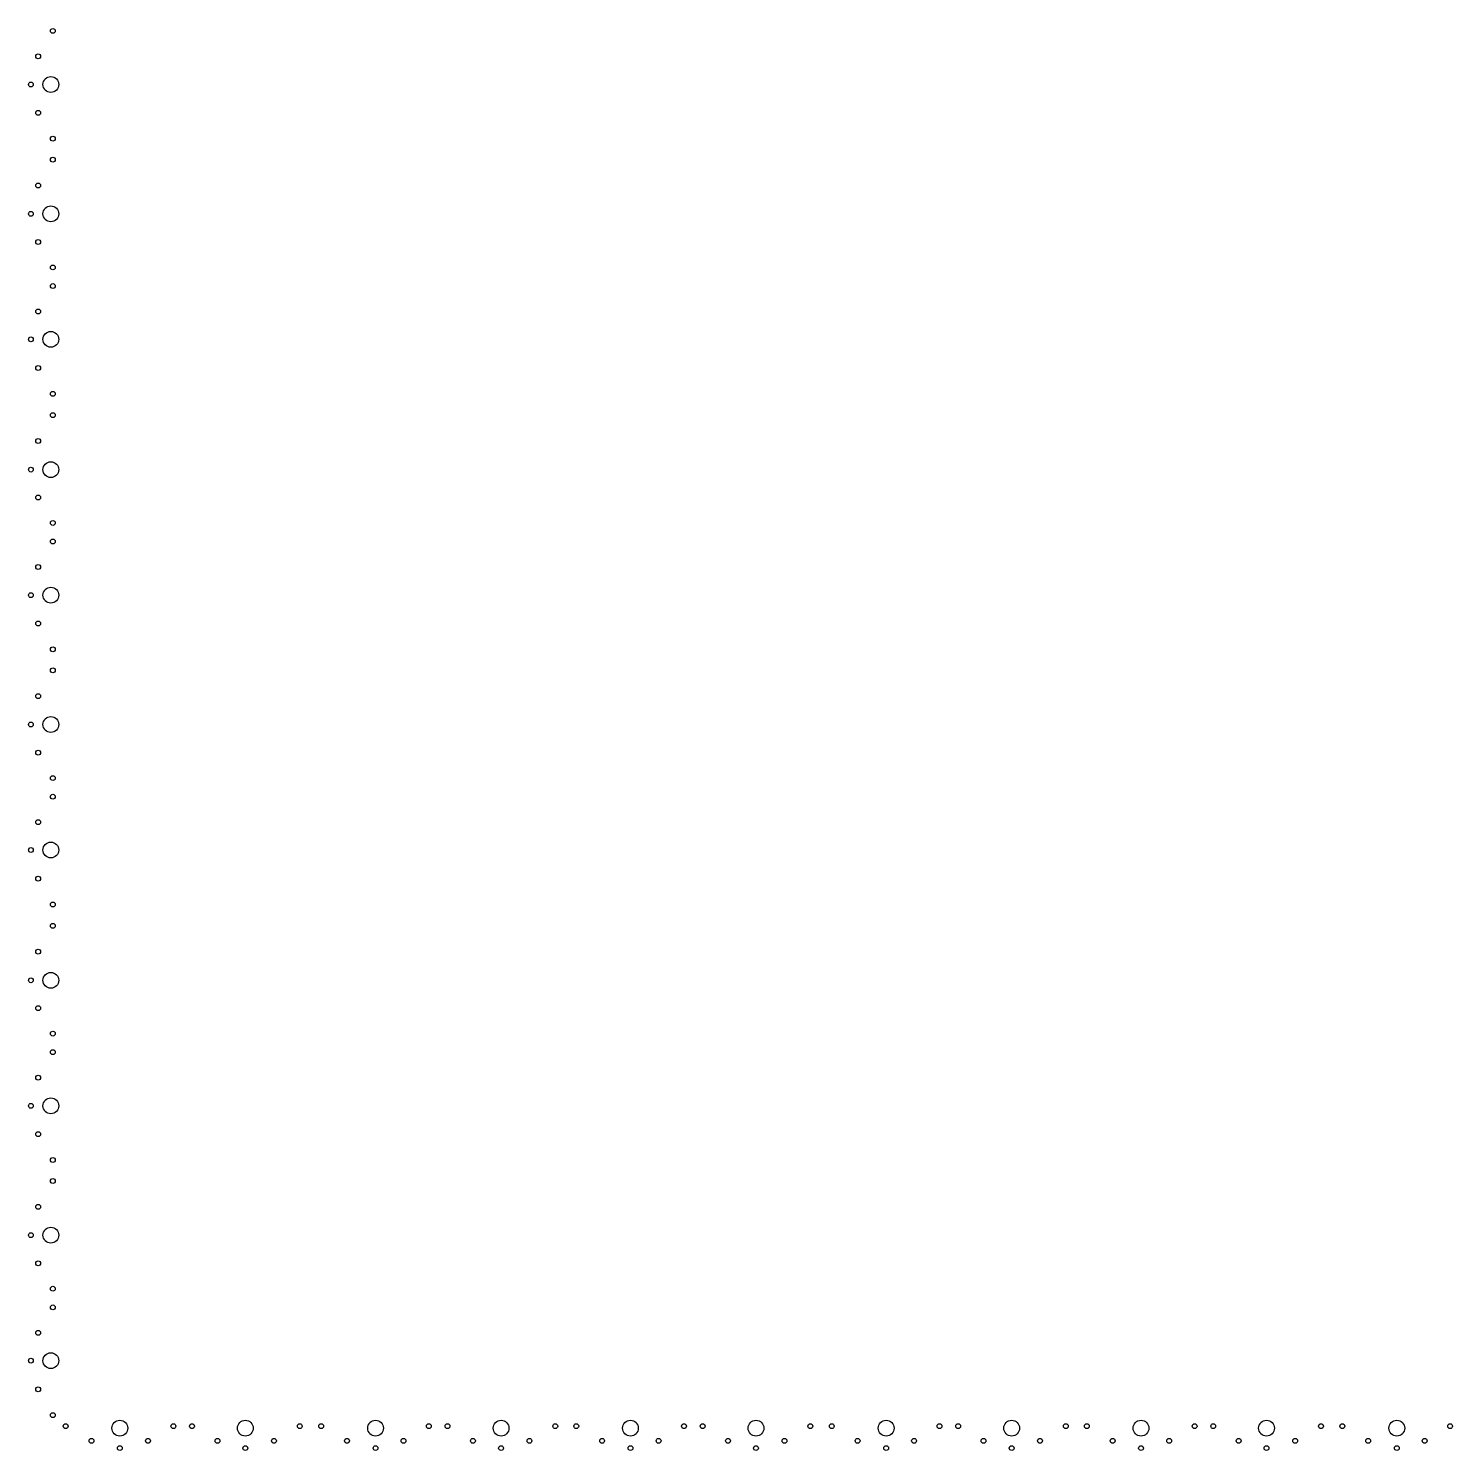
# Model space of a CAD drawing. Header units: centimetres. Extents: x -10.4 to 10.4, y -10.4 to 10.4.
# Drawn here: x -10.37 to -0.04, y -10.37 to -0.06 of the extents above; entities that cross this region are included whole.
import ezdxf

# ---------------------------------------------------------------- set-up
doc = ezdxf.new("R2010")
doc.units = ezdxf.units.CM
doc.header["$MEASUREMENT"] = 0
doc.layers.add('Camada 1', color=7, linetype='Continuous')

msp = doc.modelspace()

# ---------------------------------------------------------------- linework, layer by layer
at = {"layer": 'Camada 1'}
for points in [[(-10.1768, -0.07459), (-10.1768, -0.06491), (-10.18466, -0.05705), (-10.19437, -0.05705), (-10.19437, -0.05705), (-10.20408, -0.05705), (-10.21194, -0.06491), (-10.21194, -0.07459), (-10.21194, -0.07459), (-10.21194, -0.08427), (-10.20408, -0.09216), (-10.19437, -0.09216), (-10.19437, -0.09216), (-10.18466, -0.09216), (-10.1768, -0.0843), (-10.1768, -0.07459)], [(-10.2829, -0.25895), (-10.2829, -0.24927), (-10.29073, -0.24141), (-10.30044, -0.24141), (-10.30044, -0.24141), (-10.31015, -0.24141), (-10.31798, -0.24927), (-10.31798, -0.25895), (-10.31798, -0.25895), (-10.31798, -0.26869), (-10.31015, -0.27652), (-10.30044, -0.27652), (-10.30044, -0.27652), (-10.29073, -0.27652), (-10.2829, -0.26868), (-10.2829, -0.25895)], [(-10.20826, -0.40587), (-10.23988, -0.40587), (-10.26549, -0.43151), (-10.26549, -0.4631), (-10.26549, -0.4631), (-10.26549, -0.49466), (-10.23988, -0.52033), (-10.20826, -0.52033), (-10.20826, -0.52033), (-10.17667, -0.52033), (-10.15103, -0.49467), (-10.15103, -0.4631), (-10.15103, -0.4631), (-10.15103, -0.43151), (-10.17664, -0.40587), (-10.20826, -0.40587)], [(-10.33555, -0.46305), (-10.33555, -0.45339), (-10.34341, -0.44553), (-10.35312, -0.44553), (-10.35312, -0.44553), (-10.36283, -0.44553), (-10.37069, -0.45339), (-10.37069, -0.46305), (-10.37069, -0.46305), (-10.37069, -0.47279), (-10.36283, -0.48064), (-10.35312, -0.48064), (-10.35312, -0.48064), (-10.34341, -0.48064), (-10.33555, -0.47278), (-10.33555, -0.46305)], [(-10.2829, -0.66868), (-10.2829, -0.65897), (-10.29073, -0.65114), (-10.30044, -0.65114), (-10.30044, -0.65114), (-10.31015, -0.65114), (-10.31798, -0.65897), (-10.31798, -0.66868), (-10.31798, -0.66868), (-10.31798, -0.67836), (-10.31015, -0.68622), (-10.30044, -0.68622), (-10.30044, -0.68622), (-10.29073, -0.68622), (-10.2829, -0.67836), (-10.2829, -0.66868)], [(-10.1768, -0.85595), (-10.1768, -0.84627), (-10.18466, -0.83841), (-10.19437, -0.83841), (-10.19437, -0.83841), (-10.20408, -0.83841), (-10.21194, -0.84627), (-10.21194, -0.85595), (-10.21194, -0.85595), (-10.21194, -0.86563), (-10.20408, -0.87352), (-10.19437, -0.87352), (-10.19437, -0.87352), (-10.18466, -0.87352), (-10.1768, -0.86564), (-10.1768, -0.85595)], [(-10.19434, -0.99084), (-10.20405, -0.99084), (-10.21191, -0.9987), (-10.21191, -1.00838), (-10.21191, -1.00838), (-10.21191, -1.01806), (-10.20405, -1.02595), (-10.19434, -1.02595), (-10.19434, -1.02595), (-10.18463, -1.02595), (-10.17677, -1.01807), (-10.17677, -1.00838), (-10.17677, -1.00838), (-10.17677, -0.99869), (-10.18463, -0.99084), (-10.19434, -0.99084)], [(-10.30044, -1.17811), (-10.31015, -1.17811), (-10.31798, -1.18597), (-10.31798, -1.19565), (-10.31798, -1.19565), (-10.31798, -1.20539), (-10.31015, -1.21322), (-10.30044, -1.21322), (-10.30044, -1.21322), (-10.29073, -1.21322), (-10.2829, -1.20539), (-10.2829, -1.19565), (-10.2829, -1.19565), (-10.2829, -1.18597), (-10.29073, -1.17811), (-10.30044, -1.17811)], [(-10.35312, -1.38372), (-10.36283, -1.38372), (-10.37069, -1.39158), (-10.37069, -1.40126), (-10.37069, -1.40126), (-10.37069, -1.41094), (-10.36283, -1.41883), (-10.35312, -1.41883), (-10.35312, -1.41883), (-10.34344, -1.41883), (-10.33555, -1.41095), (-10.33555, -1.40126), (-10.33555, -1.40126), (-10.33555, -1.39157), (-10.34341, -1.38372), (-10.35312, -1.38372)], [(-10.15103, -1.40123), (-10.15103, -1.36964), (-10.17664, -1.34403), (-10.20826, -1.34403), (-10.20826, -1.34403), (-10.23988, -1.34403), (-10.26549, -1.36964), (-10.26549, -1.40123), (-10.26549, -1.40123), (-10.26549, -1.43285), (-10.23988, -1.45849), (-10.20826, -1.45849), (-10.20826, -1.45849), (-10.17664, -1.45849), (-10.15103, -1.43285), (-10.15103, -1.40123)], [(-10.30044, -1.58784), (-10.31015, -1.58784), (-10.31798, -1.59567), (-10.31798, -1.60536), (-10.31798, -1.60536), (-10.31798, -1.61507), (-10.31015, -1.62293), (-10.30044, -1.62293), (-10.30044, -1.62293), (-10.29073, -1.62293), (-10.2829, -1.61507), (-10.2829, -1.60536), (-10.2829, -1.60536), (-10.2829, -1.59568), (-10.29073, -1.58784), (-10.30044, -1.58784)], [(-10.19434, -1.77218), (-10.20405, -1.77218), (-10.21191, -1.78004), (-10.21191, -1.78975), (-10.21191, -1.78975), (-10.21191, -1.79946), (-10.20405, -1.80732), (-10.19434, -1.80732), (-10.19434, -1.80732), (-10.18463, -1.80732), (-10.17677, -1.79946), (-10.17677, -1.78975), (-10.17677, -1.78975), (-10.17677, -1.78004), (-10.18463, -1.77218), (-10.19434, -1.77218)], [(-10.1768, -1.92484), (-10.1768, -1.91513), (-10.18466, -1.90727), (-10.19437, -1.90727), (-10.19437, -1.90727), (-10.20408, -1.90727), (-10.21194, -1.91513), (-10.21194, -1.92484), (-10.21194, -1.92484), (-10.21194, -1.93452), (-10.20408, -1.94238), (-10.19437, -1.94238), (-10.19437, -1.94238), (-10.18466, -1.94238), (-10.1768, -1.93453), (-10.1768, -1.92484)], [(-10.2829, -2.10921), (-10.2829, -2.09953), (-10.29073, -2.09167), (-10.30044, -2.09167), (-10.30044, -2.09167), (-10.31015, -2.09167), (-10.31798, -2.09953), (-10.31798, -2.10921), (-10.31798, -2.10921), (-10.31798, -2.11892), (-10.31015, -2.12675), (-10.30044, -2.12675), (-10.30044, -2.12675), (-10.29073, -2.12675), (-10.2829, -2.11892), (-10.2829, -2.10921)], [(-10.15103, -2.31151), (-10.15103, -2.27989), (-10.17664, -2.25425), (-10.20826, -2.25425), (-10.20826, -2.25425), (-10.23988, -2.25425), (-10.26549, -2.27989), (-10.26549, -2.31151), (-10.26549, -2.31151), (-10.26549, -2.3431), (-10.23988, -2.36874), (-10.20826, -2.36874), (-10.20826, -2.36874), (-10.17664, -2.36873), (-10.15103, -2.34312), (-10.15103, -2.31151)], [(-10.33555, -2.31151), (-10.33555, -2.3018), (-10.34341, -2.29392), (-10.35312, -2.29392), (-10.35312, -2.29392), (-10.36283, -2.29392), (-10.37069, -2.3018), (-10.37069, -2.31151), (-10.37069, -2.31151), (-10.37069, -2.32117), (-10.36283, -2.32903), (-10.35312, -2.32903), (-10.35312, -2.32903), (-10.34341, -2.32902), (-10.33555, -2.32119), (-10.33555, -2.31151)], [(-10.2829, -2.51891), (-10.2829, -2.50917), (-10.29073, -2.50134), (-10.30044, -2.50134), (-10.30044, -2.50134), (-10.31015, -2.50134), (-10.31798, -2.50917), (-10.31798, -2.51891), (-10.31798, -2.51891), (-10.31798, -2.52857), (-10.31015, -2.53643), (-10.30044, -2.53643), (-10.30044, -2.53643), (-10.29073, -2.53643), (-10.2829, -2.52857), (-10.2829, -2.51891)], [(-10.1768, -2.70618), (-10.1768, -2.6965), (-10.18466, -2.68861), (-10.19437, -2.68861), (-10.19437, -2.68861), (-10.20408, -2.68861), (-10.21194, -2.69649), (-10.21194, -2.70618), (-10.21194, -2.70618), (-10.21194, -2.71587), (-10.20408, -2.72372), (-10.19437, -2.72372), (-10.19437, -2.72372), (-10.18466, -2.72372), (-10.1768, -2.71589), (-10.1768, -2.70618)], [(-10.19434, -2.84374), (-10.20405, -2.84374), (-10.21191, -2.8516), (-10.21191, -2.86128), (-10.21191, -2.86128), (-10.21191, -2.87096), (-10.20405, -2.87885), (-10.19434, -2.87885), (-10.19434, -2.87885), (-10.18463, -2.87885), (-10.17677, -2.87097), (-10.17677, -2.86128), (-10.17677, -2.86128), (-10.17677, -2.85159), (-10.18463, -2.84374), (-10.19434, -2.84374)], [(-10.30044, -3.03104), (-10.31015, -3.03104), (-10.31798, -3.0389), (-10.31798, -3.04856), (-10.31798, -3.04856), (-10.31798, -3.0583), (-10.31015, -3.0661), (-10.30044, -3.0661), (-10.30044, -3.0661), (-10.29073, -3.0661), (-10.2829, -3.05829), (-10.2829, -3.04856), (-10.2829, -3.04856), (-10.2829, -3.0389), (-10.29073, -3.03104), (-10.30044, -3.03104)], [(-10.20826, -3.19873), (-10.23988, -3.19873), (-10.26549, -3.22437), (-10.26549, -3.25596), (-10.26549, -3.25596), (-10.26549, -3.28758), (-10.23988, -3.31319), (-10.20826, -3.31319), (-10.20826, -3.31319), (-10.17667, -3.31319), (-10.15103, -3.28758), (-10.15103, -3.25596), (-10.15103, -3.25596), (-10.15103, -3.22434), (-10.17664, -3.19873), (-10.20826, -3.19873)], [(-10.35312, -3.23842), (-10.36283, -3.23842), (-10.37069, -3.2463), (-10.37069, -3.25596), (-10.37069, -3.25596), (-10.37069, -3.26567), (-10.36283, -3.27355), (-10.35312, -3.27355), (-10.35312, -3.27355), (-10.34344, -3.27355), (-10.33555, -3.26567), (-10.33555, -3.25596), (-10.33555, -3.25596), (-10.33555, -3.24628), (-10.34341, -3.23842), (-10.35312, -3.23842)], [(-10.30044, -3.44072), (-10.31015, -3.44072), (-10.31798, -3.44855), (-10.31798, -3.45826), (-10.31798, -3.45826), (-10.31798, -3.46794), (-10.31015, -3.4758), (-10.30044, -3.4758), (-10.30044, -3.4758), (-10.29073, -3.4758), (-10.2829, -3.46794), (-10.2829, -3.45826), (-10.2829, -3.45826), (-10.2829, -3.44855), (-10.29073, -3.44072), (-10.30044, -3.44072)], [(-10.19434, -3.62508), (-10.20405, -3.62508), (-10.21191, -3.63294), (-10.21191, -3.64262), (-10.21191, -3.64262), (-10.21191, -3.6523), (-10.20405, -3.66019), (-10.19434, -3.66019), (-10.19434, -3.66019), (-10.18463, -3.66019), (-10.17677, -3.65231), (-10.17677, -3.64262), (-10.17677, -3.64262), (-10.17677, -3.63293), (-10.18463, -3.62508), (-10.19434, -3.62508)], [(-10.1768, -3.77772), (-10.1768, -3.76801), (-10.18466, -3.76015), (-10.19437, -3.76015), (-10.19437, -3.76015), (-10.20408, -3.76015), (-10.21194, -3.76801), (-10.21194, -3.77772), (-10.21194, -3.77772), (-10.21194, -3.7874), (-10.20408, -3.79529), (-10.19437, -3.79529), (-10.19437, -3.79529), (-10.18466, -3.79529), (-10.1768, -3.78743), (-10.1768, -3.77772)], [(-10.2829, -3.96208), (-10.2829, -3.95237), (-10.29073, -3.94454), (-10.30044, -3.94454), (-10.30044, -3.94454), (-10.31015, -3.94454), (-10.31798, -3.95237), (-10.31798, -3.96208), (-10.31798, -3.96208), (-10.31798, -3.97179), (-10.31015, -3.97962), (-10.30044, -3.97962), (-10.30044, -3.97962), (-10.29073, -3.97962), (-10.2829, -3.97179), (-10.2829, -3.96208)], [(-10.20826, -4.10898), (-10.23988, -4.10898), (-10.26549, -4.13462), (-10.26549, -4.16624), (-10.26549, -4.16624), (-10.26549, -4.1978), (-10.23988, -4.22344), (-10.20826, -4.22344), (-10.20826, -4.22344), (-10.17667, -4.22344), (-10.15103, -4.1978), (-10.15103, -4.16624), (-10.15103, -4.16624), (-10.15103, -4.13462), (-10.17664, -4.10898), (-10.20826, -4.10898)], [(-10.33555, -4.16621), (-10.33555, -4.1565), (-10.34341, -4.14864), (-10.35312, -4.14864), (-10.35312, -4.14864), (-10.36283, -4.14864), (-10.37069, -4.1565), (-10.37069, -4.16621), (-10.37069, -4.16621), (-10.37069, -4.17589), (-10.36283, -4.18375), (-10.35312, -4.18375), (-10.35312, -4.18375), (-10.34341, -4.18375), (-10.33555, -4.17589), (-10.33555, -4.16621)], [(-10.2829, -4.37182), (-10.2829, -4.36208), (-10.29073, -4.35425), (-10.30044, -4.35425), (-10.30044, -4.35425), (-10.31015, -4.35425), (-10.31798, -4.36208), (-10.31798, -4.37182), (-10.31798, -4.37182), (-10.31798, -4.38148), (-10.31015, -4.38934), (-10.30044, -4.38934), (-10.30044, -4.38934), (-10.29073, -4.38933), (-10.2829, -4.38147), (-10.2829, -4.37182)], [(-10.1768, -4.55909), (-10.1768, -4.54938), (-10.18466, -4.54152), (-10.19437, -4.54152), (-10.19437, -4.54152), (-10.20408, -4.54152), (-10.21194, -4.54938), (-10.21194, -4.55909), (-10.21194, -4.55909), (-10.21194, -4.56877), (-10.20408, -4.57663), (-10.19437, -4.57663), (-10.19437, -4.57663), (-10.18466, -4.57663), (-10.1768, -4.56877), (-10.1768, -4.55909)], [(-10.19434, -4.69395), (-10.20405, -4.69395), (-10.21191, -4.70181), (-10.21191, -4.71152), (-10.21191, -4.71152), (-10.21191, -4.7212), (-10.20405, -4.72906), (-10.19434, -4.72906), (-10.19434, -4.72906), (-10.18463, -4.72906), (-10.17677, -4.7212), (-10.17677, -4.71152), (-10.17677, -4.71152), (-10.1768, -4.7018), (-10.18463, -4.69395), (-10.19434, -4.69395)], [(-10.30044, -4.88124), (-10.31015, -4.88124), (-10.31798, -4.8891), (-10.31798, -4.89876), (-10.31798, -4.89876), (-10.31798, -4.9085), (-10.31015, -4.91635), (-10.30044, -4.91635), (-10.30044, -4.91635), (-10.29073, -4.91635), (-10.2829, -4.90849), (-10.2829, -4.89876), (-10.2829, -4.89876), (-10.2829, -4.8891), (-10.29073, -4.88124), (-10.30044, -4.88124)], [(-10.15103, -5.10439), (-10.15103, -5.07277), (-10.17664, -5.04716), (-10.20826, -5.04716), (-10.20826, -5.04716), (-10.23988, -5.04716), (-10.26549, -5.07277), (-10.26549, -5.10439), (-10.26549, -5.10439), (-10.26549, -5.13595), (-10.23988, -5.16159), (-10.20826, -5.16159), (-10.20826, -5.16159), (-10.17664, -5.1616), (-10.15103, -5.13596), (-10.15103, -5.10439)], [(-10.35312, -5.08683), (-10.36283, -5.08683), (-10.37069, -5.09469), (-10.37069, -5.1044), (-10.37069, -5.1044), (-10.37069, -5.11408), (-10.36283, -5.12194), (-10.35312, -5.12194), (-10.35312, -5.12194), (-10.34344, -5.12194), (-10.33555, -5.11408), (-10.33555, -5.1044), (-10.33555, -5.1044), (-10.33555, -5.09468), (-10.34341, -5.08683), (-10.35312, -5.08683)], [(-10.30044, -5.29095), (-10.31015, -5.29095), (-10.31798, -5.29878), (-10.31798, -5.30852), (-10.31798, -5.30852), (-10.31798, -5.31818), (-10.31015, -5.32604), (-10.30044, -5.32604), (-10.30044, -5.32604), (-10.29073, -5.32604), (-10.2829, -5.31818), (-10.2829, -5.30852), (-10.2829, -5.30852), (-10.2829, -5.29878), (-10.29073, -5.29095), (-10.30044, -5.29095)], [(-10.19434, -5.47534), (-10.20405, -5.47534), (-10.21191, -5.4832), (-10.21191, -5.49286), (-10.21191, -5.49286), (-10.21191, -5.50257), (-10.20405, -5.51043), (-10.19434, -5.51043), (-10.19434, -5.51043), (-10.18463, -5.51043), (-10.17677, -5.50257), (-10.17677, -5.49286), (-10.17677, -5.49286), (-10.1768, -5.48317), (-10.18463, -5.47534), (-10.19434, -5.47534)], [(-10.1768, -5.62795), (-10.1768, -5.61827), (-10.18466, -5.61041), (-10.19437, -5.61041), (-10.19437, -5.61041), (-10.20408, -5.61041), (-10.21194, -5.61827), (-10.21194, -5.62795), (-10.21194, -5.62795), (-10.21194, -5.63766), (-10.20408, -5.64554), (-10.19437, -5.64554), (-10.19437, -5.64554), (-10.18466, -5.64554), (-10.1768, -5.63766), (-10.1768, -5.62795)], [(-10.2829, -5.81231), (-10.2829, -5.80263), (-10.29073, -5.79477), (-10.30044, -5.79477), (-10.30044, -5.79477), (-10.31015, -5.79477), (-10.31798, -5.80263), (-10.31798, -5.81231), (-10.31798, -5.81231), (-10.31798, -5.82202), (-10.31015, -5.82988), (-10.30044, -5.82988), (-10.30044, -5.82988), (-10.29073, -5.82988), (-10.2829, -5.82202), (-10.2829, -5.81231)], [(-10.15103, -6.01464), (-10.15103, -5.98302), (-10.17664, -5.95741), (-10.20826, -5.95741), (-10.20826, -5.95741), (-10.23988, -5.95741), (-10.26549, -5.98302), (-10.26549, -6.01464), (-10.26549, -6.01464), (-10.26549, -6.04623), (-10.23988, -6.07184), (-10.20826, -6.07184), (-10.20826, -6.07184), (-10.17664, -6.07184), (-10.15103, -6.04626), (-10.15103, -6.01464)], [(-10.33555, -6.01461), (-10.33555, -6.0049), (-10.34341, -5.99704), (-10.35312, -5.99704), (-10.35312, -5.99704), (-10.36283, -5.99704), (-10.37069, -6.0049), (-10.37069, -6.01461), (-10.37069, -6.01461), (-10.37069, -6.02432), (-10.36283, -6.03218), (-10.35312, -6.03218), (-10.35312, -6.03218), (-10.34341, -6.03218), (-10.33555, -6.02435), (-10.33555, -6.01461)], [(-10.2829, -6.22205), (-10.2829, -6.21231), (-10.29073, -6.20446), (-10.30044, -6.20446), (-10.30044, -6.20446), (-10.31015, -6.20446), (-10.31798, -6.21232), (-10.31798, -6.22205), (-10.31798, -6.22205), (-10.31798, -6.23171), (-10.31015, -6.23957), (-10.30044, -6.23957), (-10.30044, -6.23957), (-10.29073, -6.23956), (-10.2829, -6.2317), (-10.2829, -6.22205)], [(-10.1768, -6.40929), (-10.1768, -6.39961), (-10.18466, -6.39175), (-10.19437, -6.39175), (-10.19437, -6.39175), (-10.20408, -6.39175), (-10.21194, -6.39961), (-10.21194, -6.40929), (-10.21194, -6.40929), (-10.21194, -6.419), (-10.20408, -6.42686), (-10.19437, -6.42686), (-10.19437, -6.42686), (-10.18466, -6.42686), (-10.1768, -6.41903), (-10.1768, -6.40929)], [(-10.19434, -6.54685), (-10.20405, -6.54685), (-10.21191, -6.55473), (-10.21191, -6.56442), (-10.21191, -6.56442), (-10.21191, -6.57411), (-10.20405, -6.58199), (-10.19434, -6.58199), (-10.19434, -6.58199), (-10.18463, -6.58199), (-10.17677, -6.57411), (-10.17677, -6.56442), (-10.17677, -6.56442), (-10.17677, -6.55473), (-10.18463, -6.54685), (-10.19434, -6.54685)], [(-10.30044, -6.73415), (-10.31015, -6.73415), (-10.31798, -6.74201), (-10.31798, -6.75172), (-10.31798, -6.75172), (-10.31798, -6.7614), (-10.31015, -6.76924), (-10.30044, -6.76924), (-10.30044, -6.76924), (-10.29073, -6.76924), (-10.2829, -6.76141), (-10.2829, -6.75172), (-10.2829, -6.75172), (-10.2829, -6.74201), (-10.29073, -6.73415), (-10.30044, -6.73415)], [(-10.20826, -6.90187), (-10.23988, -6.90187), (-10.26549, -6.92751), (-10.26549, -6.9591), (-10.26549, -6.9591), (-10.26549, -6.99069), (-10.23988, -7.01633), (-10.20826, -7.01633), (-10.20826, -7.01633), (-10.17667, -7.01633), (-10.15103, -6.99069), (-10.15103, -6.9591), (-10.15103, -6.9591), (-10.15103, -6.92751), (-10.17664, -6.90187), (-10.20826, -6.90187)], [(-10.35312, -6.94156), (-10.36283, -6.94156), (-10.37069, -6.94944), (-10.37069, -6.9591), (-10.37069, -6.9591), (-10.37069, -6.96878), (-10.36283, -6.97667), (-10.35312, -6.97667), (-10.35312, -6.97667), (-10.34344, -6.97667), (-10.33555, -6.96879), (-10.33555, -6.9591), (-10.33555, -6.9591), (-10.33555, -6.94941), (-10.34341, -6.94156), (-10.35312, -6.94156)], [(-10.30044, -7.14383), (-10.31015, -7.14383), (-10.31798, -7.15166), (-10.31798, -7.1614), (-10.31798, -7.1614), (-10.31798, -7.17108), (-10.31015, -7.17894), (-10.30044, -7.17894), (-10.30044, -7.17894), (-10.29073, -7.17894), (-10.2829, -7.17108), (-10.2829, -7.1614), (-10.2829, -7.1614), (-10.2829, -7.15166), (-10.29073, -7.14383), (-10.30044, -7.14383)], [(-10.19434, -7.32819), (-10.20405, -7.32819), (-10.21191, -7.33607), (-10.21191, -7.34573), (-10.21191, -7.34573), (-10.21191, -7.35541), (-10.20405, -7.3633), (-10.19434, -7.3633), (-10.19434, -7.3633), (-10.18463, -7.3633), (-10.17677, -7.35542), (-10.17677, -7.34573), (-10.17677, -7.34573), (-10.1768, -7.33608), (-10.18463, -7.32819), (-10.19434, -7.32819)], [(-10.1768, -7.48083), (-10.1768, -7.47117), (-10.18466, -7.46331), (-10.19437, -7.46331), (-10.19437, -7.46331), (-10.20408, -7.46331), (-10.21194, -7.47117), (-10.21194, -7.48083), (-10.21194, -7.48083), (-10.21194, -7.49054), (-10.20408, -7.49842), (-10.19437, -7.49842), (-10.19437, -7.49842), (-10.18466, -7.49842), (-10.1768, -7.49057), (-10.1768, -7.48083)], [(-10.2829, -7.66522), (-10.2829, -7.65551), (-10.29073, -7.64765), (-10.30044, -7.64765), (-10.30044, -7.64765), (-10.31015, -7.64765), (-10.31798, -7.65551), (-10.31798, -7.66522), (-10.31798, -7.66522), (-10.31798, -7.6749), (-10.31015, -7.68276), (-10.30044, -7.68276), (-10.30044, -7.68276), (-10.29073, -7.68276), (-10.2829, -7.6749), (-10.2829, -7.66522)], [(-10.20826, -7.81211), (-10.23988, -7.81211), (-10.26549, -7.83775), (-10.26549, -7.86934), (-10.26549, -7.86934), (-10.26549, -7.9009), (-10.23988, -7.92654), (-10.20826, -7.92654), (-10.20826, -7.92654), (-10.17667, -7.92654), (-10.15103, -7.9009), (-10.15103, -7.86934), (-10.15103, -7.86934), (-10.15103, -7.83775), (-10.17664, -7.81211), (-10.20826, -7.81211)], [(-10.33555, -7.86932), (-10.33555, -7.85964), (-10.34341, -7.85178), (-10.35312, -7.85178), (-10.35312, -7.85178), (-10.36283, -7.85178), (-10.37069, -7.85964), (-10.37069, -7.86932), (-10.37069, -7.86932), (-10.37069, -7.87903), (-10.36283, -7.88689), (-10.35312, -7.88689), (-10.35312, -7.88689), (-10.34341, -7.88688), (-10.33555, -7.87903), (-10.33555, -7.86932)], [(-10.2829, -8.0749), (-10.2829, -8.06522), (-10.29073, -8.05736), (-10.30044, -8.05736), (-10.30044, -8.05736), (-10.31015, -8.05736), (-10.31798, -8.06522), (-10.31798, -8.0749), (-10.31798, -8.0749), (-10.31798, -8.08461), (-10.31015, -8.09247), (-10.30044, -8.09247), (-10.30044, -8.09247), (-10.29073, -8.09249), (-10.2829, -8.08463), (-10.2829, -8.0749)], [(-10.1768, -8.26222), (-10.1768, -8.25251), (-10.18466, -8.24465), (-10.19437, -8.24465), (-10.19437, -8.24465), (-10.20408, -8.24465), (-10.21194, -8.25251), (-10.21194, -8.26222), (-10.21194, -8.26222), (-10.21194, -8.27188), (-10.20408, -8.27974), (-10.19437, -8.27974), (-10.19437, -8.27974), (-10.18466, -8.27974), (-10.1768, -8.27188), (-10.1768, -8.26222)], [(-10.19434, -8.39705), (-10.20405, -8.39705), (-10.21191, -8.40493), (-10.21191, -8.41464), (-10.21191, -8.41464), (-10.21191, -8.42432), (-10.20405, -8.43218), (-10.19434, -8.43218), (-10.19434, -8.43218), (-10.18463, -8.43218), (-10.17677, -8.42432), (-10.17677, -8.41464), (-10.17677, -8.41464), (-10.1768, -8.40494), (-10.18463, -8.39705), (-10.19434, -8.39705)], [(-10.30044, -8.58435), (-10.31015, -8.58435), (-10.31798, -8.59221), (-10.31798, -8.60194), (-10.31798, -8.60194), (-10.31798, -8.6116), (-10.31015, -8.61946), (-10.30044, -8.61946), (-10.30044, -8.61946), (-10.29073, -8.61946), (-10.2829, -8.6116), (-10.2829, -8.60194), (-10.2829, -8.60194), (-10.2829, -8.59221), (-10.29073, -8.58435), (-10.30044, -8.58435)], [(-10.15103, -8.80753), (-10.15103, -8.77591), (-10.17664, -8.75027), (-10.20826, -8.75027), (-10.20826, -8.75027), (-10.23988, -8.75027), (-10.26549, -8.77591), (-10.26549, -8.80753), (-10.26549, -8.80753), (-10.26549, -8.83909), (-10.23988, -8.86473), (-10.20826, -8.86473), (-10.20826, -8.86473), (-10.17664, -8.86473), (-10.15103, -8.83909), (-10.15103, -8.80753)], [(-10.35312, -8.78993), (-10.36283, -8.78993), (-10.37069, -8.79781), (-10.37069, -8.80752), (-10.37069, -8.80752), (-10.37069, -8.81718), (-10.36283, -8.82504), (-10.35312, -8.82504), (-10.35312, -8.82504), (-10.34344, -8.82504), (-10.33555, -8.81718), (-10.33555, -8.80752), (-10.33555, -8.80752), (-10.33555, -8.79782), (-10.34341, -8.78993), (-10.35312, -8.78993)], [(-10.30044, -8.99406), (-10.31015, -8.99406), (-10.31798, -9.00192), (-10.31798, -9.01165), (-10.31798, -9.01165), (-10.31798, -9.02133), (-10.31015, -9.02919), (-10.30044, -9.02919), (-10.30044, -9.02919), (-10.29073, -9.02919), (-10.2829, -9.02133), (-10.2829, -9.01165), (-10.2829, -9.01165), (-10.2829, -9.00192), (-10.29073, -8.99406), (-10.30044, -8.99406)], [(-10.19434, -9.17842), (-10.20405, -9.17842), (-10.21191, -9.1863), (-10.21191, -9.19596), (-10.21191, -9.19596), (-10.21191, -9.20564), (-10.20405, -9.21353), (-10.19434, -9.21353), (-10.19434, -9.21353), (-10.18463, -9.21353), (-10.17677, -9.20565), (-10.17677, -9.19596), (-10.17677, -9.19596), (-10.1768, -9.18631), (-10.18463, -9.17842), (-10.19434, -9.17842)], [(-10.1768, -9.33109), (-10.1768, -9.32143), (-10.18466, -9.31357), (-10.19437, -9.31357), (-10.19437, -9.31357), (-10.20408, -9.31357), (-10.21194, -9.32143), (-10.21194, -9.33109), (-10.21194, -9.33109), (-10.21194, -9.3408), (-10.20408, -9.34868), (-10.19437, -9.34868), (-10.19437, -9.34868), (-10.18466, -9.34868), (-10.1768, -9.3408), (-10.1768, -9.33109)], [(-10.2829, -9.51545), (-10.2829, -9.50577), (-10.29073, -9.49791), (-10.30044, -9.49791), (-10.30044, -9.49791), (-10.31015, -9.49791), (-10.31798, -9.50577), (-10.31798, -9.51545), (-10.31798, -9.51545), (-10.31798, -9.52516), (-10.31015, -9.53302), (-10.30044, -9.53302), (-10.30044, -9.53302), (-10.29073, -9.53302), (-10.2829, -9.52516), (-10.2829, -9.51545)], [(-10.33555, -9.71772), (-10.33555, -9.70806), (-10.34341, -9.7002), (-10.35312, -9.7002), (-10.35312, -9.7002), (-10.36283, -9.7002), (-10.37069, -9.70806), (-10.37069, -9.71772), (-10.37069, -9.71772), (-10.37069, -9.72743), (-10.36283, -9.73531), (-10.35312, -9.73531), (-10.35312, -9.73531), (-10.34341, -9.73532), (-10.33555, -9.72743), (-10.33555, -9.71772)], [(-10.15103, -9.71775), (-10.15103, -9.68616), (-10.17664, -9.66055), (-10.20826, -9.66055), (-10.20826, -9.66055), (-10.23988, -9.66055), (-10.26549, -9.68616), (-10.26549, -9.71775), (-10.26549, -9.71775), (-10.26549, -9.74934), (-10.23988, -9.77498), (-10.20826, -9.77498), (-10.20826, -9.77498), (-10.17664, -9.77498), (-10.15103, -9.74937), (-10.15103, -9.71775)], [(-10.2829, -9.92516), (-10.2829, -9.91548), (-10.29073, -9.90759), (-10.30044, -9.90759), (-10.30044, -9.90759), (-10.31015, -9.90759), (-10.31798, -9.91547), (-10.31798, -9.92516), (-10.31798, -9.92516), (-10.31798, -9.93487), (-10.31015, -9.94273), (-10.30044, -9.94273), (-10.30044, -9.94273), (-10.29073, -9.94272), (-10.2829, -9.93487), (-10.2829, -9.92516)], [(-10.1768, -10.11243), (-10.1768, -10.10275), (-10.18466, -10.09489), (-10.19437, -10.09489), (-10.19437, -10.09489), (-10.20408, -10.09489), (-10.21194, -10.10275), (-10.21194, -10.11243), (-10.21194, -10.11243), (-10.21194, -10.12211), (-10.20408, -10.13), (-10.19437, -10.13), (-10.19437, -10.13), (-10.18466, -10.13), (-10.1768, -10.12211), (-10.1768, -10.11243)], [(-10.11854, -10.19278), (-10.11854, -10.20246), (-10.11068, -10.21032), (-10.101, -10.21032), (-10.101, -10.21032), (-10.09129, -10.21032), (-10.08343, -10.20246), (-10.08343, -10.19278), (-10.08343, -10.19278), (-10.08343, -10.18307), (-10.09129, -10.17521), (-10.101, -10.17521), (-10.101, -10.17521), (-10.11071, -10.17521), (-10.11854, -10.18307), (-10.11854, -10.19278)], [(-9.70814, -10.14944), (-9.73973, -10.14944), (-9.76537, -10.17508), (-9.76537, -10.2067), (-9.76537, -10.2067), (-9.76537, -10.23829), (-9.73973, -10.26393), (-9.70814, -10.26393), (-9.70814, -10.26393), (-9.67652, -10.26393), (-9.65091, -10.23829), (-9.65091, -10.2067), (-9.65091, -10.2067), (-9.65094, -10.17505), (-9.67653, -10.14944), (-9.70814, -10.14944)], [(-9.33723, -10.19278), (-9.33723, -10.20246), (-9.32937, -10.21032), (-9.31966, -10.21032), (-9.31966, -10.21032), (-9.30998, -10.21032), (-9.30212, -10.20246), (-9.30212, -10.19278), (-9.30212, -10.19278), (-9.30212, -10.18307), (-9.30998, -10.17521), (-9.31966, -10.17521), (-9.31966, -10.17521), (-9.32937, -10.17521), (-9.33723, -10.18307), (-9.33723, -10.19278)], [(-9.18456, -10.17521), (-9.19427, -10.17521), (-9.20213, -10.18307), (-9.20213, -10.19278), (-9.20213, -10.19278), (-9.20213, -10.20246), (-9.19427, -10.21032), (-9.18456, -10.21032), (-9.18456, -10.21032), (-9.17485, -10.21032), (-9.16699, -10.20246), (-9.16699, -10.19278), (-9.16699, -10.19278), (-9.16699, -10.18307), (-9.17485, -10.17521), (-9.18456, -10.17521)], [(-8.79787, -10.14944), (-8.82951, -10.14944), (-8.8551, -10.17508), (-8.8551, -10.2067), (-8.8551, -10.2067), (-8.8551, -10.23829), (-8.82951, -10.26393), (-8.79787, -10.26393), (-8.79787, -10.26393), (-8.76628, -10.26393), (-8.74064, -10.23829), (-8.74064, -10.2067), (-8.74064, -10.2067), (-8.74067, -10.17505), (-8.76628, -10.14944), (-8.79787, -10.14944)], [(-8.40322, -10.17521), (-8.4129, -10.17521), (-8.42079, -10.18307), (-8.42079, -10.19278), (-8.42079, -10.19278), (-8.42079, -10.20246), (-8.41291, -10.21032), (-8.40322, -10.21032), (-8.40322, -10.21032), (-8.39353, -10.21032), (-8.38565, -10.20246), (-8.38565, -10.19278), (-8.38565, -10.19278), (-8.38565, -10.18307), (-8.39354, -10.17521), (-8.40322, -10.17521)], [(-8.26569, -10.19278), (-8.26569, -10.20246), (-8.25783, -10.21032), (-8.24812, -10.21032), (-8.24812, -10.21032), (-8.23841, -10.21032), (-8.23055, -10.20246), (-8.23055, -10.19278), (-8.23055, -10.19278), (-8.23055, -10.18307), (-8.23841, -10.17521), (-8.24812, -10.17521), (-8.24812, -10.17521), (-8.25783, -10.17521), (-8.26569, -10.18307), (-8.26569, -10.19278)], [(-7.91067, -10.2067), (-7.91067, -10.23829), (-7.88503, -10.26393), (-7.85341, -10.26393), (-7.85341, -10.26393), (-7.82182, -10.26393), (-7.79618, -10.23829), (-7.79618, -10.2067), (-7.79618, -10.2067), (-7.79618, -10.17508), (-7.82182, -10.14944), (-7.85341, -10.14944), (-7.85341, -10.14944), (-7.88503, -10.14944), (-7.91067, -10.17505), (-7.91067, -10.2067)], [(-7.48435, -10.19278), (-7.48435, -10.20246), (-7.47647, -10.21032), (-7.46676, -10.21032), (-7.46676, -10.21032), (-7.4571, -10.21032), (-7.44922, -10.20246), (-7.44922, -10.19278), (-7.44922, -10.19278), (-7.44922, -10.18307), (-7.4571, -10.17521), (-7.46676, -10.17521), (-7.46676, -10.17521), (-7.47646, -10.17521), (-7.48435, -10.18307), (-7.48435, -10.19278)], [(-7.33166, -10.17521), (-7.34137, -10.17521), (-7.34925, -10.18307), (-7.34925, -10.19278), (-7.34925, -10.19278), (-7.34925, -10.20246), (-7.34137, -10.21032), (-7.33166, -10.21032), (-7.33166, -10.21032), (-7.32198, -10.21032), (-7.31409, -10.20246), (-7.31409, -10.19278), (-7.31409, -10.19278), (-7.31409, -10.18307), (-7.32197, -10.17521), (-7.33166, -10.17521)], [(-7.00043, -10.2067), (-7.00043, -10.23829), (-6.97477, -10.26393), (-6.94317, -10.26393), (-6.94317, -10.26393), (-6.91155, -10.26393), (-6.88594, -10.23829), (-6.88594, -10.2067), (-6.88594, -10.2067), (-6.88594, -10.17508), (-6.91155, -10.14944), (-6.94317, -10.14944), (-6.94317, -10.14944), (-6.97479, -10.14944), (-7.00043, -10.17505), (-7.00043, -10.2067)], [(-6.55032, -10.17521), (-6.56, -10.17521), (-6.56789, -10.18307), (-6.56789, -10.19278), (-6.56789, -10.19278), (-6.56789, -10.20246), (-6.56001, -10.21032), (-6.55032, -10.21032), (-6.55032, -10.21032), (-6.54064, -10.21032), (-6.53278, -10.20246), (-6.53278, -10.19278), (-6.53278, -10.19278), (-6.53277, -10.18307), (-6.54063, -10.17521), (-6.55032, -10.17521)], [(-6.41546, -10.19278), (-6.41546, -10.20246), (-6.40758, -10.21032), (-6.39787, -10.21032), (-6.39787, -10.21032), (-6.38819, -10.21032), (-6.3803, -10.20246), (-6.3803, -10.19278), (-6.3803, -10.19278), (-6.3803, -10.18307), (-6.38818, -10.17521), (-6.39787, -10.17521), (-6.39787, -10.17521), (-6.40757, -10.17521), (-6.41546, -10.18307), (-6.41546, -10.19278)], [(-6.00504, -10.14944), (-6.03663, -10.14944), (-6.06227, -10.17508), (-6.06227, -10.2067), (-6.06227, -10.2067), (-6.06227, -10.23829), (-6.03663, -10.26393), (-6.00504, -10.26393), (-6.00504, -10.26393), (-5.97342, -10.26393), (-5.94781, -10.23829), (-5.94781, -10.2067), (-5.94781, -10.2067), (-5.94781, -10.17505), (-5.97342, -10.14944), (-6.00504, -10.14944)], [(-5.63409, -10.19278), (-5.63409, -10.20246), (-5.62621, -10.21032), (-5.61652, -10.21032), (-5.61652, -10.21032), (-5.60683, -10.21032), (-5.59895, -10.20246), (-5.59895, -10.19278), (-5.59895, -10.19278), (-5.59895, -10.18307), (-5.60683, -10.17521), (-5.61652, -10.17521), (-5.61652, -10.17521), (-5.62621, -10.17521), (-5.63409, -10.18307), (-5.63409, -10.19278)], [(-5.48143, -10.17521), (-5.49111, -10.17521), (-5.499, -10.18307), (-5.499, -10.19278), (-5.499, -10.19278), (-5.499, -10.20246), (-5.49112, -10.21032), (-5.48143, -10.21032), (-5.48143, -10.21032), (-5.47172, -10.21032), (-5.46384, -10.20246), (-5.46384, -10.19278), (-5.46384, -10.19278), (-5.46386, -10.18307), (-5.47172, -10.17521), (-5.48143, -10.17521)], [(-5.09476, -10.14944), (-5.12638, -10.14944), (-5.15199, -10.17508), (-5.15199, -10.2067), (-5.15199, -10.2067), (-5.15199, -10.23829), (-5.12638, -10.26393), (-5.09476, -10.26393), (-5.09476, -10.26393), (-5.06317, -10.26393), (-5.03753, -10.23829), (-5.03753, -10.2067), (-5.03753, -10.2067), (-5.03753, -10.17505), (-5.06317, -10.14944), (-5.09476, -10.14944)], [(-4.70006, -10.17521), (-4.70977, -10.17521), (-4.71763, -10.18307), (-4.71763, -10.19278), (-4.71763, -10.19278), (-4.71763, -10.20246), (-4.70977, -10.21032), (-4.70006, -10.21032), (-4.70006, -10.21032), (-4.69038, -10.21032), (-4.68252, -10.20246), (-4.68252, -10.19278), (-4.68252, -10.19278), (-4.68254, -10.18307), (-4.6904, -10.17521), (-4.70006, -10.17521)], [(-4.56255, -10.19278), (-4.56255, -10.20246), (-4.55467, -10.21032), (-4.54498, -10.21032), (-4.54498, -10.21032), (-4.5353, -10.21032), (-4.52741, -10.20246), (-4.52741, -10.19278), (-4.52741, -10.19278), (-4.52741, -10.18307), (-4.53529, -10.17521), (-4.54498, -10.17521), (-4.54498, -10.17521), (-4.55467, -10.17521), (-4.56255, -10.18307), (-4.56255, -10.19278)], [(-4.20754, -10.2067), (-4.20754, -10.23829), (-4.18193, -10.26393), (-4.15031, -10.26393), (-4.15031, -10.26393), (-4.11869, -10.26393), (-4.09308, -10.23829), (-4.09308, -10.2067), (-4.09308, -10.2067), (-4.09308, -10.17508), (-4.11869, -10.14944), (-4.15031, -10.14944), (-4.15031, -10.14944), (-4.1819, -10.14944), (-4.20754, -10.17505), (-4.20754, -10.2067)], [(-3.78121, -10.19278), (-3.78121, -10.20246), (-3.77333, -10.21032), (-3.76364, -10.21032), (-3.76364, -10.21032), (-3.75393, -10.21032), (-3.74605, -10.20246), (-3.74605, -10.19278), (-3.74605, -10.19278), (-3.74605, -10.18307), (-3.75393, -10.17521), (-3.76364, -10.17521), (-3.76364, -10.17521), (-3.77333, -10.17521), (-3.78121, -10.18307), (-3.78121, -10.19278)], [(-3.62855, -10.17521), (-3.63823, -10.17521), (-3.64609, -10.18307), (-3.64609, -10.19278), (-3.64609, -10.19278), (-3.64609, -10.20246), (-3.63823, -10.21032), (-3.62855, -10.21032), (-3.62855, -10.21032), (-3.61884, -10.21032), (-3.61098, -10.20246), (-3.61098, -10.19278), (-3.61098, -10.19278), (-3.61098, -10.18307), (-3.61884, -10.17521), (-3.62855, -10.17521)], [(-3.29726, -10.2067), (-3.29726, -10.23829), (-3.27167, -10.26393), (-3.24003, -10.26393), (-3.24003, -10.26393), (-3.20844, -10.26393), (-3.1828, -10.23829), (-3.1828, -10.2067), (-3.1828, -10.2067), (-3.1828, -10.17508), (-3.20844, -10.14944), (-3.24003, -10.14944), (-3.24003, -10.14944), (-3.27168, -10.14944), (-3.29726, -10.17505), (-3.29726, -10.2067)], [(-2.84718, -10.17521), (-2.85689, -10.17521), (-2.86475, -10.18307), (-2.86475, -10.19278), (-2.86475, -10.19278), (-2.86475, -10.20246), (-2.85689, -10.21032), (-2.84718, -10.21032), (-2.84718, -10.21032), (-2.83747, -10.21032), (-2.82961, -10.20246), (-2.82961, -10.19278), (-2.82961, -10.19278), (-2.82964, -10.18307), (-2.83747, -10.17521), (-2.84718, -10.17521)], [(-2.7123, -10.19278), (-2.7123, -10.20246), (-2.70442, -10.21032), (-2.69476, -10.21032), (-2.69476, -10.21032), (-2.68505, -10.21032), (-2.67717, -10.20246), (-2.67717, -10.19278), (-2.67717, -10.19278), (-2.67717, -10.18307), (-2.68505, -10.17521), (-2.69476, -10.17521), (-2.69476, -10.17521), (-2.70441, -10.17521), (-2.7123, -10.18307), (-2.7123, -10.19278)], [(-2.30187, -10.14944), (-2.33349, -10.14944), (-2.3591, -10.17508), (-2.3591, -10.2067), (-2.3591, -10.2067), (-2.3591, -10.23829), (-2.33349, -10.26393), (-2.30187, -10.26393), (-2.30187, -10.26393), (-2.27028, -10.26393), (-2.24464, -10.23829), (-2.24464, -10.2067), (-2.24464, -10.2067), (-2.24465, -10.17505), (-2.27028, -10.14944), (-2.30187, -10.14944)], [(-1.93096, -10.19278), (-1.93096, -10.20246), (-1.9231, -10.21032), (-1.91339, -10.21032), (-1.91339, -10.21032), (-1.90368, -10.21032), (-1.89582, -10.20246), (-1.89582, -10.19278), (-1.89582, -10.19278), (-1.89582, -10.18307), (-1.90368, -10.17521), (-1.91339, -10.17521), (-1.91339, -10.17521), (-1.9231, -10.17521), (-1.93096, -10.18307), (-1.93096, -10.19278)], [(-1.77829, -10.17521), (-1.78797, -10.17521), (-1.79583, -10.18307), (-1.79583, -10.19278), (-1.79583, -10.19278), (-1.79583, -10.20246), (-1.78797, -10.21032), (-1.77829, -10.21032), (-1.77829, -10.21032), (-1.76858, -10.21032), (-1.76072, -10.20246), (-1.76072, -10.19278), (-1.76072, -10.19278), (-1.76075, -10.18307), (-1.76861, -10.17521), (-1.77829, -10.17521)], [(-1.39163, -10.14944), (-1.42322, -10.14944), (-1.44886, -10.17508), (-1.44886, -10.2067), (-1.44886, -10.2067), (-1.44886, -10.23829), (-1.42322, -10.26393), (-1.39163, -10.26393), (-1.39163, -10.26393), (-1.36001, -10.26393), (-1.3344, -10.23829), (-1.3344, -10.2067), (-1.3344, -10.2067), (-1.3344, -10.17505), (-1.36001, -10.14944), (-1.39163, -10.14944)], [(-0.99692, -10.17521), (-1.00663, -10.17521), (-1.01451, -10.18307), (-1.01451, -10.19278), (-1.01451, -10.19278), (-1.01451, -10.20246), (-1.00663, -10.21032), (-0.99692, -10.21032), (-0.99692, -10.21032), (-0.98724, -10.21032), (-0.97935, -10.20246), (-0.97935, -10.19278), (-0.97935, -10.19278), (-0.97938, -10.18307), (-0.98727, -10.17521), (-0.99692, -10.17521)], [(-0.85939, -10.19278), (-0.85939, -10.20246), (-0.85153, -10.21032), (-0.84185, -10.21032), (-0.84185, -10.21032), (-0.83214, -10.21032), (-0.82428, -10.20246), (-0.82428, -10.19278), (-0.82428, -10.19278), (-0.82428, -10.18307), (-0.83214, -10.17521), (-0.84185, -10.17521), (-0.84185, -10.17521), (-0.85153, -10.17521), (-0.85939, -10.18307), (-0.85939, -10.19278)], [(-0.50443, -10.2067), (-0.50443, -10.23829), (-0.47877, -10.26393), (-0.44717, -10.26393), (-0.44717, -10.26393), (-0.41555, -10.26393), (-0.38994, -10.23829), (-0.38994, -10.2067), (-0.38994, -10.2067), (-0.38994, -10.17508), (-0.41555, -10.14944), (-0.44717, -10.14944), (-0.44717, -10.14944), (-0.47876, -10.14944), (-0.50443, -10.17505), (-0.50443, -10.2067)], [(-0.07808, -10.19278), (-0.07808, -10.20246), (-0.07022, -10.21032), (-0.06051, -10.21032), (-0.06051, -10.21032), (-0.05083, -10.21032), (-0.04294, -10.20246), (-0.04294, -10.19278), (-0.04294, -10.19278), (-0.04294, -10.18307), (-0.05082, -10.17521), (-0.06051, -10.17521), (-0.06051, -10.17521), (-0.07022, -10.17521), (-0.07808, -10.18307), (-0.07808, -10.19278)], [(-9.93127, -10.29885), (-9.93127, -10.30856), (-9.92341, -10.31642), (-9.9137, -10.31642), (-9.9137, -10.31642), (-9.90399, -10.31642), (-9.89616, -10.30856), (-9.89616, -10.29885), (-9.89616, -10.29885), (-9.89616, -10.28917), (-9.90399, -10.28131), (-9.9137, -10.28131), (-9.9137, -10.28131), (-9.92341, -10.28131), (-9.93127, -10.28917), (-9.93127, -10.29885)], [(-9.52159, -10.29885), (-9.52159, -10.30856), (-9.51376, -10.31642), (-9.50402, -10.31642), (-9.50402, -10.31642), (-9.49431, -10.31642), (-9.48648, -10.30856), (-9.48648, -10.29885), (-9.48648, -10.29885), (-9.48648, -10.28917), (-9.49431, -10.28131), (-9.50402, -10.28131), (-9.50402, -10.28131), (-9.51373, -10.28131), (-9.52159, -10.28917), (-9.52159, -10.29885)], [(-9.0002, -10.28131), (-9.00988, -10.28131), (-9.01777, -10.28917), (-9.01777, -10.29885), (-9.01777, -10.29885), (-9.01777, -10.30856), (-9.00989, -10.31642), (-9.0002, -10.31642), (-9.0002, -10.31642), (-8.99049, -10.31642), (-8.98263, -10.30856), (-8.98263, -10.29885), (-8.98263, -10.29885), (-8.98266, -10.28917), (-8.99052, -10.28131), (-9.0002, -10.28131)], [(-8.59047, -10.28131), (-8.60021, -10.28131), (-8.60806, -10.28917), (-8.60806, -10.29885), (-8.60806, -10.29885), (-8.60806, -10.30856), (-8.6002, -10.31642), (-8.59047, -10.31642), (-8.59047, -10.31642), (-8.58079, -10.31642), (-8.57293, -10.30856), (-8.57293, -10.29885), (-8.57293, -10.29885), (-8.57295, -10.28917), (-8.58081, -10.28131), (-8.59047, -10.28131)], [(-8.07839, -10.29885), (-8.07839, -10.30856), (-8.07053, -10.31642), (-8.06082, -10.31642), (-8.06082, -10.31642), (-8.05111, -10.31642), (-8.04328, -10.30856), (-8.04328, -10.29885), (-8.04328, -10.29885), (-8.04328, -10.28917), (-8.05111, -10.28131), (-8.06082, -10.28131), (-8.06082, -10.28131), (-8.07053, -10.28131), (-8.07839, -10.28917), (-8.07839, -10.29885)], [(-7.66868, -10.29885), (-7.66868, -10.30856), (-7.66085, -10.31642), (-7.65111, -10.31642), (-7.65111, -10.31642), (-7.6414, -10.31642), (-7.63357, -10.30856), (-7.63357, -10.29885), (-7.63357, -10.29885), (-7.63357, -10.28917), (-7.6414, -10.28131), (-7.65111, -10.28131), (-7.65111, -10.28131), (-7.66085, -10.28131), (-7.66868, -10.28917), (-7.66868, -10.29885)], [(-7.14732, -10.28131), (-7.157, -10.28131), (-7.16489, -10.28917), (-7.16489, -10.29885), (-7.16489, -10.29885), (-7.16489, -10.30856), (-7.15701, -10.31642), (-7.14732, -10.31642), (-7.14732, -10.31642), (-7.13761, -10.31642), (-7.12978, -10.30856), (-7.12978, -10.29885), (-7.12978, -10.29885), (-7.12978, -10.28917), (-7.13761, -10.28131), (-7.14732, -10.28131)], [(-6.73761, -10.28131), (-6.74732, -10.28131), (-6.75518, -10.28917), (-6.75518, -10.29885), (-6.75518, -10.29885), (-6.75518, -10.30856), (-6.74732, -10.31642), (-6.73761, -10.31642), (-6.73761, -10.31642), (-6.7279, -10.31642), (-6.72004, -10.30856), (-6.72004, -10.29885), (-6.72004, -10.29885), (-6.72005, -10.28917), (-6.7279, -10.28131), (-6.73761, -10.28131)], [(-6.22816, -10.29885), (-6.22816, -10.30856), (-6.22028, -10.31642), (-6.21057, -10.31642), (-6.21057, -10.31642), (-6.20089, -10.31642), (-6.19303, -10.30856), (-6.19303, -10.29885), (-6.19303, -10.29885), (-6.19303, -10.28917), (-6.20089, -10.28131), (-6.21057, -10.28131), (-6.21057, -10.28131), (-6.22027, -10.28131), (-6.22816, -10.28917), (-6.22816, -10.29885)], [(-5.81845, -10.29885), (-5.81845, -10.30856), (-5.81059, -10.31642), (-5.80086, -10.31642), (-5.80086, -10.31642), (-5.79115, -10.31642), (-5.78332, -10.30856), (-5.78332, -10.29885), (-5.78332, -10.29885), (-5.78332, -10.28917), (-5.79115, -10.28131), (-5.80086, -10.28131), (-5.80086, -10.28131), (-5.81062, -10.28131), (-5.81845, -10.28917), (-5.81845, -10.29885)], [(-5.29706, -10.28131), (-5.30677, -10.28131), (-5.31463, -10.28917), (-5.31463, -10.29885), (-5.31463, -10.29885), (-5.31463, -10.30856), (-5.30677, -10.31642), (-5.29706, -10.31642), (-5.29706, -10.31642), (-5.28735, -10.31642), (-5.27952, -10.30856), (-5.27952, -10.29885), (-5.27952, -10.29885), (-5.27952, -10.28917), (-5.28735, -10.28131), (-5.29706, -10.28131)], [(-4.88738, -10.28131), (-4.89712, -10.28131), (-4.90495, -10.28917), (-4.90495, -10.29885), (-4.90495, -10.29885), (-4.90495, -10.30856), (-4.89712, -10.31642), (-4.88738, -10.31642), (-4.88738, -10.31642), (-4.87767, -10.31642), (-4.86984, -10.30856), (-4.86984, -10.29885), (-4.86984, -10.29885), (-4.86981, -10.28917), (-4.87765, -10.28131), (-4.88738, -10.28131)], [(-4.37526, -10.29885), (-4.37526, -10.30856), (-4.3674, -10.31642), (-4.35772, -10.31642), (-4.35772, -10.31642), (-4.34798, -10.31642), (-4.34013, -10.30856), (-4.34013, -10.29885), (-4.34013, -10.29885), (-4.34013, -10.28917), (-4.34799, -10.28131), (-4.35772, -10.28131), (-4.35772, -10.28131), (-4.3674, -10.28131), (-4.37526, -10.28917), (-4.37526, -10.29885)], [(-3.96552, -10.29885), (-3.96552, -10.30856), (-3.95769, -10.31642), (-3.94798, -10.31642), (-3.94798, -10.31642), (-3.9383, -10.31642), (-3.93041, -10.30856), (-3.93041, -10.29885), (-3.93041, -10.29885), (-3.93041, -10.28917), (-3.93829, -10.28131), (-3.94798, -10.28131), (-3.94798, -10.28131), (-3.95769, -10.28131), (-3.96552, -10.28917), (-3.96552, -10.29885)], [(-3.44419, -10.28131), (-3.4539, -10.28131), (-3.46173, -10.28917), (-3.46173, -10.29885), (-3.46173, -10.29885), (-3.46173, -10.30856), (-3.4539, -10.31642), (-3.44419, -10.31642), (-3.44419, -10.31642), (-3.43445, -10.31642), (-3.42662, -10.30856), (-3.42662, -10.29885), (-3.42662, -10.29885), (-3.42662, -10.28917), (-3.43445, -10.28131), (-3.44419, -10.28131)], [(-3.03448, -10.28131), (-3.04419, -10.28131), (-3.05202, -10.28917), (-3.05202, -10.29885), (-3.05202, -10.29885), (-3.05202, -10.30856), (-3.04419, -10.31642), (-3.03448, -10.31642), (-3.03448, -10.31642), (-3.02477, -10.31642), (-3.01691, -10.30856), (-3.01691, -10.29885), (-3.01691, -10.29885), (-3.01691, -10.28917), (-3.02477, -10.28131), (-3.03448, -10.28131)], [(-2.525, -10.29885), (-2.525, -10.30856), (-2.51717, -10.31642), (-2.50746, -10.31642), (-2.50746, -10.31642), (-2.49772, -10.31642), (-2.48989, -10.30856), (-2.48989, -10.29885), (-2.48989, -10.29885), (-2.48989, -10.28917), (-2.49772, -10.28131), (-2.50746, -10.28131), (-2.50746, -10.28131), (-2.51717, -10.28131), (-2.525, -10.28917), (-2.525, -10.29885)], [(-2.11532, -10.29885), (-2.11532, -10.30856), (-2.10749, -10.31642), (-2.09778, -10.31642), (-2.09778, -10.31642), (-2.08807, -10.31642), (-2.08019, -10.30856), (-2.08019, -10.29885), (-2.08019, -10.29885), (-2.08019, -10.28917), (-2.08807, -10.28131), (-2.09778, -10.28131), (-2.09778, -10.28131), (-2.10749, -10.28131), (-2.11532, -10.28917), (-2.11532, -10.29885)], [(-1.59393, -10.28131), (-1.60364, -10.28131), (-1.6115, -10.28917), (-1.6115, -10.29885), (-1.6115, -10.29885), (-1.6115, -10.30856), (-1.60364, -10.31642), (-1.59393, -10.31642), (-1.59393, -10.31642), (-1.58422, -10.31642), (-1.57636, -10.30856), (-1.57636, -10.29885), (-1.57636, -10.29885), (-1.57636, -10.28917), (-1.58422, -10.28131), (-1.59393, -10.28131)], [(-1.18422, -10.28131), (-1.19393, -10.28131), (-1.20176, -10.28917), (-1.20176, -10.29885), (-1.20176, -10.29885), (-1.20176, -10.30856), (-1.19393, -10.31642), (-1.18422, -10.31642), (-1.18422, -10.31642), (-1.17454, -10.31642), (-1.16665, -10.30856), (-1.16665, -10.29885), (-1.16665, -10.29885), (-1.16668, -10.28917), (-1.17454, -10.28131), (-1.18422, -10.28131)], [(-0.67212, -10.29885), (-0.67212, -10.30856), (-0.66429, -10.31642), (-0.65458, -10.31642), (-0.65458, -10.31642), (-0.64484, -10.31642), (-0.63701, -10.30856), (-0.63701, -10.29885), (-0.63701, -10.29885), (-0.63701, -10.28917), (-0.64484, -10.28131), (-0.65458, -10.28131), (-0.65458, -10.28131), (-0.66429, -10.28131), (-0.67212, -10.28917), (-0.67212, -10.29885)], [(-0.26241, -10.29885), (-0.26241, -10.30856), (-0.25458, -10.31642), (-0.24487, -10.31642), (-0.24487, -10.31642), (-0.23516, -10.31642), (-0.2273, -10.30856), (-0.2273, -10.29885), (-0.2273, -10.29885), (-0.2273, -10.28917), (-0.23516, -10.28131), (-0.24487, -10.28131), (-0.24487, -10.28131), (-0.25458, -10.28131), (-0.26241, -10.28917), (-0.26241, -10.29885)], [(-9.72571, -10.35156), (-9.72571, -10.36122), (-9.71783, -10.36908), (-9.70812, -10.36908), (-9.70812, -10.36908), (-9.69846, -10.36908), (-9.69058, -10.36122), (-9.69058, -10.35156), (-9.69058, -10.35156), (-9.69058, -10.34188), (-9.69846, -10.33397), (-9.70812, -10.33397), (-9.70812, -10.33397), (-9.71783, -10.33396), (-9.72571, -10.34187), (-9.72571, -10.35156)], [(-8.7979, -10.33396), (-8.80758, -10.33396), (-8.81547, -10.34187), (-8.81547, -10.35155), (-8.81547, -10.35155), (-8.81547, -10.36121), (-8.80759, -10.36907), (-8.7979, -10.36907), (-8.7979, -10.36907), (-8.78822, -10.36907), (-8.78033, -10.36121), (-8.78033, -10.35155), (-8.78033, -10.35155), (-8.78033, -10.34187), (-8.78821, -10.33396), (-8.7979, -10.33396)], [(-7.87098, -10.35156), (-7.87098, -10.36122), (-7.86312, -10.36908), (-7.85341, -10.36908), (-7.85341, -10.36908), (-7.8437, -10.36908), (-7.83584, -10.36122), (-7.83584, -10.35156), (-7.83584, -10.35156), (-7.83584, -10.34188), (-7.8437, -10.33397), (-7.85341, -10.33397), (-7.85341, -10.33397), (-7.86312, -10.33397), (-7.87098, -10.34187), (-7.87098, -10.35156)], [(-6.9432, -10.33396), (-6.95291, -10.33396), (-6.96077, -10.34187), (-6.96077, -10.35155), (-6.96077, -10.35155), (-6.96077, -10.36121), (-6.95291, -10.36907), (-6.9432, -10.36907), (-6.9432, -10.36907), (-6.93349, -10.36907), (-6.92563, -10.36121), (-6.92563, -10.35155), (-6.92563, -10.35155), (-6.92563, -10.34187), (-6.93349, -10.33396), (-6.9432, -10.33396)], [(-6.02258, -10.35156), (-6.02258, -10.36122), (-6.01472, -10.36908), (-6.00501, -10.36908), (-6.00501, -10.36908), (-5.99533, -10.36908), (-5.98747, -10.36122), (-5.98747, -10.35156), (-5.98747, -10.35156), (-5.98747, -10.34188), (-5.99533, -10.33397), (-6.00501, -10.33397), (-6.00501, -10.33397), (-6.01469, -10.33396), (-6.02258, -10.34187), (-6.02258, -10.35156)], [(-5.09479, -10.33396), (-5.10447, -10.33396), (-5.11233, -10.34187), (-5.11233, -10.35155), (-5.11233, -10.35155), (-5.11233, -10.36121), (-5.10447, -10.36907), (-5.09479, -10.36907), (-5.09479, -10.36907), (-5.08508, -10.36907), (-5.07722, -10.36121), (-5.07722, -10.35155), (-5.07722, -10.35155), (-5.07722, -10.34187), (-5.08508, -10.33396), (-5.09479, -10.33396)], [(-4.16785, -10.35156), (-4.16785, -10.36122), (-4.15997, -10.36908), (-4.15028, -10.36908), (-4.15028, -10.36908), (-4.1406, -10.36908), (-4.13271, -10.36122), (-4.13271, -10.35156), (-4.13271, -10.35156), (-4.13271, -10.34188), (-4.14059, -10.33397), (-4.15028, -10.33397), (-4.15028, -10.33397), (-4.15996, -10.33396), (-4.16785, -10.34187), (-4.16785, -10.35156)], [(-3.24006, -10.33396), (-3.24972, -10.33396), (-3.2576, -10.34187), (-3.2576, -10.35155), (-3.2576, -10.35155), (-3.2576, -10.36121), (-3.24972, -10.36907), (-3.24006, -10.36907), (-3.24006, -10.36907), (-3.23035, -10.36907), (-3.22247, -10.36121), (-3.22247, -10.35155), (-3.22247, -10.35155), (-3.22249, -10.34187), (-3.23038, -10.33396), (-3.24006, -10.33396)], [(-2.31942, -10.35156), (-2.31942, -10.36122), (-2.31156, -10.36908), (-2.30185, -10.36908), (-2.30185, -10.36908), (-2.29214, -10.36908), (-2.28428, -10.36122), (-2.28428, -10.35156), (-2.28428, -10.35156), (-2.28428, -10.34188), (-2.29214, -10.33397), (-2.30185, -10.33397), (-2.30185, -10.33397), (-2.31156, -10.33397), (-2.31942, -10.34187), (-2.31942, -10.35156)], [(-1.39163, -10.33396), (-1.40134, -10.33396), (-1.40922, -10.34187), (-1.40922, -10.35155), (-1.40922, -10.35155), (-1.40922, -10.36121), (-1.40134, -10.36907), (-1.39163, -10.36907), (-1.39163, -10.36907), (-1.38192, -10.36907), (-1.37406, -10.36121), (-1.37406, -10.35155), (-1.37406, -10.35155), (-1.37406, -10.34187), (-1.38192, -10.33396), (-1.39163, -10.33396)], [(-0.46471, -10.35156), (-0.46471, -10.36122), (-0.45685, -10.36908), (-0.44714, -10.36908), (-0.44714, -10.36908), (-0.43746, -10.36908), (-0.4296, -10.36122), (-0.4296, -10.35156), (-0.4296, -10.35156), (-0.4296, -10.34188), (-0.43746, -10.33397), (-0.44714, -10.33397), (-0.44714, -10.33397), (-0.45686, -10.33396), (-0.46471, -10.34187), (-0.46471, -10.35156)]]:
    msp.add_open_spline(points, degree=3, knots=[0, 0, 0, 0, 0.2, 0.2, 0.2, 0.2, 0.4, 0.4, 0.4, 0.4, 0.6, 0.6, 0.6, 0.6, 1, 1, 1, 1], dxfattribs=at)

doc.saveas('drawing.dxf')
